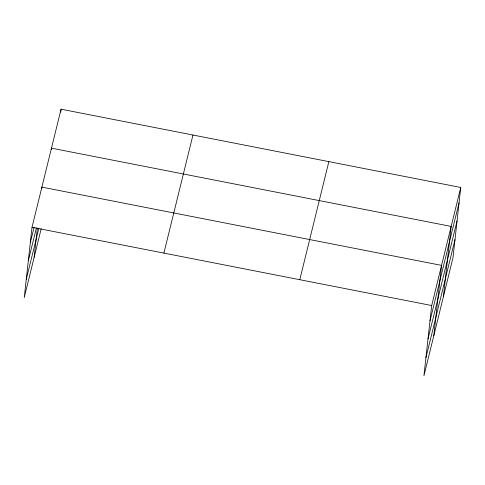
<?xml version="1.0" encoding="UTF-8"?>
<svg xmlns="http://www.w3.org/2000/svg" width="485" height="485" viewBox="0 0 485 485"><rect width="100%" height="100%" fill="white"/><g stroke="black" fill="none" stroke-linecap="round" stroke-linejoin="round"><path stroke-width="0.73" d="M460.75 187.459L431.686 305.538L423.932 375.808L452.99 257.723L460.75 187.459L61.068 109.192L32.01 227.277L24.25 297.541L41.189 228.72M34.132 257.396L37.369 228.077M41.728 188.592L41.892 187.125L441.568 265.392L433.808 335.662M51.319 149.623L51.477 148.161L451.159 226.422L443.399 296.693M60.746 112.12L61.068 109.192M30.312 242.639L34.083 227.307M28.312 260.754L36.393 227.908M26.251 279.427L38.848 228.247M163.9 253.103L192.963 135.018M299.791 279.712L328.854 161.626M429.989 320.9L459.053 202.821M427.988 339.021L457.052 220.936M425.933 357.688L454.991 239.608M32.01 227.277L431.686 305.538"/></g></svg>
